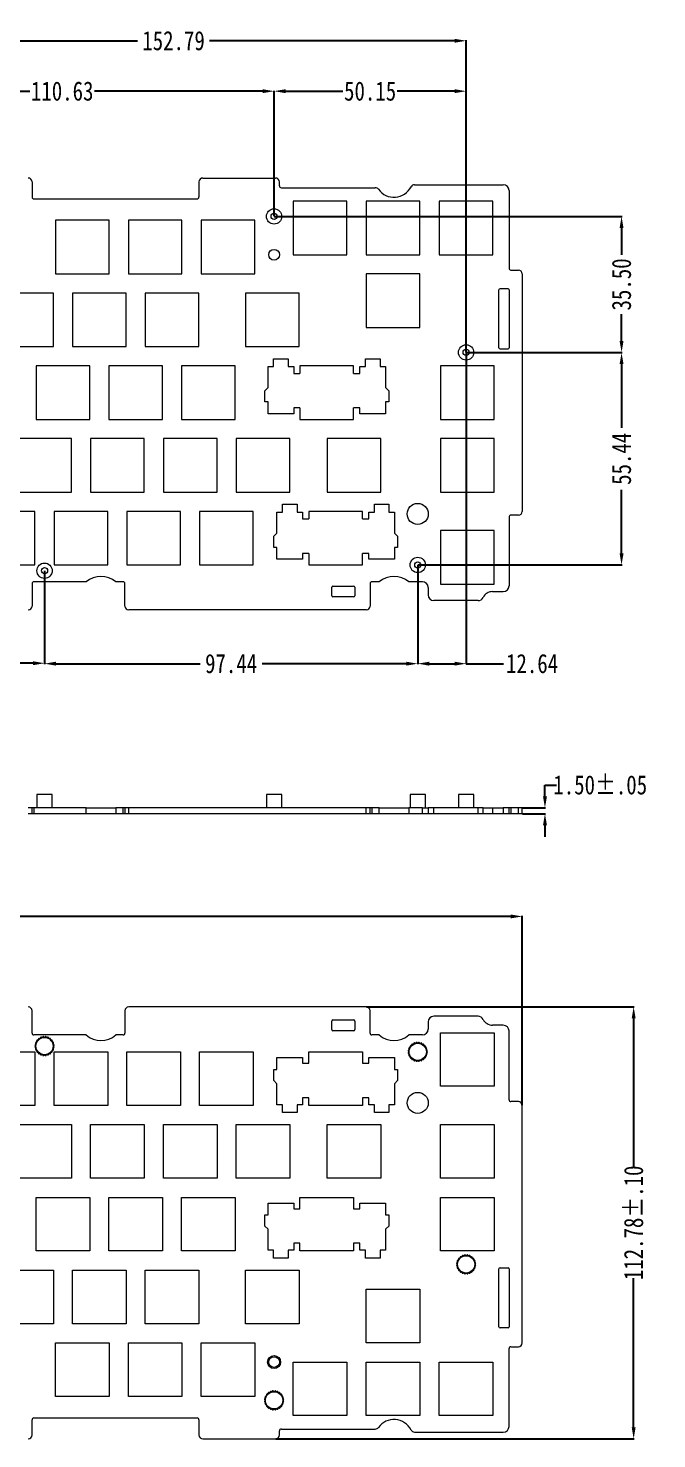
# Model space of a CAD drawing. Header units: inches. Extents: x -353 to 399, y 104 to 477.
# Drawn here: x -83.1 to 81, y 103.8 to 472.1 of the extents above; entities that cross this region are included whole.
import ezdxf

# ---------------------------------------------------------------- set-up
doc = ezdxf.new("R2010")
doc.units = ezdxf.units.IN
doc.header["$LTSCALE"] = 2.574606
doc.header["$MEASUREMENT"] = 0
doc.header["$PDMODE"] = 3
doc.header["$PDSIZE"] = 0.3125
doc.layers.get('0').update_dxf_attribs({"linetype": 'CONTINUOUS'})
doc.layers.get('Defpoints').update_dxf_attribs({"linetype": 'CONTINUOUS'})
doc.styles.get("Standard").update_dxf_attribs({"font": 'txt', "width": 0.8})
doc.dimstyles.new('副本 STANDARD', dxfattribs={"dimtxt": 5, "dimasz": 3, "dimexe": 0.125, "dimexo": 0.0625, "dimgap": 0.09, "dimtad": 0, "dimtoh": 1, "dimzin": 4, "dimdsep": 46, "dimtxsty": 'Standard', "dimblk": '_FILLED', "dimcen": 0.09, "dimazin": 1, "dimtp": 0.01, "dimtm": 0.01, "dimtfac": 1, "dimtofl": 0, "dimtmove": 0, "dimatfit": 3, "dimldrblk": '_FILLED', "dimfxl": 1, "dimtolj": 1, "dimtzin": 4, "dimarcsym": 0})

# ---------------------------------------------------------------- blocks, each defined once
blk = doc.blocks.new('_FILLED')
at = {"color": 0, "linetype": 'ByBlock'}
blk.add_solid([(0, 0), (-1, 0.17), (-1, -0.17)], dxfattribs=at)
blk = doc.blocks.new('*D15')
at = {"color": 0, "lineweight": -2, "transparency": 16777216}
for p, q in [((-274.07, 190.86), (-274.07, 240.28)), ((-271.07, 240.15), (-129.51, 240.15)), ((42.89, 240.15), (-98.66, 240.15)), ((45.89, 190.86), (45.89, 240.28))]:
    blk.add_line(p, q, dxfattribs=at)
at = {"layer": 'Defpoints', "color": 0, "transparency": 16777216}
for p in [(45.89, 240.15), (-274.07, 190.79), (45.89, 190.79)]:
    blk.add_point(p, dxfattribs=at)
at = {"color": 0, "lineweight": -2, "transparency": 16777216, "xscale": 3, "yscale": 3, "zscale": 3, "rotation": 180}
blk.add_blockref('_FILLED', (-274.07, 240.15), dxfattribs=at)
at = {"color": 0, "lineweight": -2, "transparency": 16777216, "xscale": 3, "yscale": 3, "zscale": 3}
blk.add_blockref('_FILLED', (45.89, 240.15), dxfattribs=at)
at = {"color": 0, "transparency": 16777216, "insert": (-114.09, 240.15), "char_height": 5, "attachment_point": 5}
blk.add_mtext('\\A1;319.96±.15', dxfattribs=at)
blk = doc.blocks.new('*D16')
at = {"color": 0, "lineweight": -2, "transparency": 16777216}
for p, q in [((5.23, 216.53), (75.12, 216.53)), ((74.99, 213.53), (74.99, 174.57)), ((74.99, 106.75), (74.99, 145.72)), ((-18.43, 103.75), (75.12, 103.75))]:
    blk.add_line(p, q, dxfattribs=at)
at = {"layer": 'Defpoints', "color": 0, "transparency": 16777216}
for p in [(5.16, 216.53), (-18.5, 103.75), (74.99, 103.75)]:
    blk.add_point(p, dxfattribs=at)
at = {"color": 0, "lineweight": -2, "transparency": 16777216, "xscale": 3, "yscale": 3, "zscale": 3}
for p, rotation in [((74.99, 216.53), 90), ((74.99, 103.75), 270)]:
    blk.add_blockref('_FILLED', p, dxfattribs=dict(at, rotation=rotation))
at = {"color": 0, "transparency": 16777216, "insert": (74.99, 160.14), "char_height": 5, "attachment_point": 5, "rotation": 90}
blk.add_mtext('\\A1;112.78±.10', dxfattribs=at)
blk = doc.blocks.new('*D18')
at = {"color": 0, "lineweight": -2, "transparency": 16777216}
for p, q in [((51.83, 271.47), (51.83, 274.47)), ((51.83, 274.47), (54.83, 274.47)), ((45.96, 268.47), (51.96, 268.47)), ((45.96, 266.97), (51.96, 266.97)), ((51.83, 263.97), (51.83, 260.97))]:
    blk.add_line(p, q, dxfattribs=at)
at = {"layer": 'Defpoints', "color": 0, "transparency": 16777216}
for p in [(45.89, 268.47), (45.89, 266.97), (51.83, 268.47)]:
    blk.add_point(p, dxfattribs=at)
at = {"color": 0, "lineweight": -2, "transparency": 16777216, "xscale": 3, "yscale": 3, "zscale": 3}
for p, rotation in [((51.83, 268.47), 270), ((51.83, 266.97), 90)]:
    blk.add_blockref('_FILLED', p, dxfattribs=dict(at, rotation=rotation))
at = {"color": 0, "transparency": 16777216, "insert": (66.26, 274.47), "char_height": 5, "attachment_point": 5}
blk.add_mtext('\\A1;1.50±.05', dxfattribs=at)
blk = doc.blocks.new('*D20')
at = {"color": 0, "lineweight": -2, "transparency": 16777216}
for p, q in [((-129.53, 425.09), (-129.53, 455.77)), ((-126.53, 455.64), (-82.63, 455.64)), ((-21.89, 455.64), (-65.79, 455.64)), ((-18.89, 422.99), (-18.89, 455.77))]:
    blk.add_line(p, q, dxfattribs=at)
at = {"layer": 'Defpoints', "color": 0, "transparency": 16777216}
for p in [(-18.89, 455.64), (-129.53, 425.03), (-18.89, 422.93)]:
    blk.add_point(p, dxfattribs=at)
at = {"color": 0, "lineweight": -2, "transparency": 16777216, "xscale": 3, "yscale": 3, "zscale": 3, "rotation": 180}
blk.add_blockref('_FILLED', (-129.53, 455.64), dxfattribs=at)
at = {"color": 0, "lineweight": -2, "transparency": 16777216, "xscale": 3, "yscale": 3, "zscale": 3}
blk.add_blockref('_FILLED', (-18.89, 455.64), dxfattribs=at)
at = {"color": 0, "transparency": 16777216, "insert": (-74.21, 455.64), "char_height": 5, "attachment_point": 5}
blk.add_mtext('\\A1;110.63', dxfattribs=at)
blk = doc.blocks.new('*D24')
at = {"color": 0, "lineweight": -2, "transparency": 16777216}
for p, q in [((-18.89, 422.99), (-18.89, 455.77)), ((-15.89, 455.64), (-0.91, 455.64)), ((28.25, 455.64), (13.27, 455.64)), ((31.25, 387.49), (31.25, 455.77))]:
    blk.add_line(p, q, dxfattribs=at)
at = {"layer": 'Defpoints', "color": 0, "transparency": 16777216}
for p in [(-18.89, 455.64), (-18.89, 422.93), (31.25, 387.43)]:
    blk.add_point(p, dxfattribs=at)
at = {"color": 0, "lineweight": -2, "transparency": 16777216, "xscale": 3, "yscale": 3, "zscale": 3, "rotation": 180}
blk.add_blockref('_FILLED', (-18.89, 455.64), dxfattribs=at)
at = {"color": 0, "lineweight": -2, "transparency": 16777216, "xscale": 3, "yscale": 3, "zscale": 3}
blk.add_blockref('_FILLED', (31.25, 455.64), dxfattribs=at)
at = {"color": 0, "transparency": 16777216, "insert": (6.18, 455.64), "char_height": 5, "attachment_point": 5}
blk.add_mtext('\\A1;50.15', dxfattribs=at)
blk = doc.blocks.new('*D25')
at = {"color": 0, "lineweight": -2, "transparency": 16777216}
for p, q in [((-192.83, 330.37), (-192.83, 306.15)), ((-78.83, 330.37), (-78.83, 306.15)), ((-189.83, 306.27), (-143.92, 306.27)), ((-81.83, 306.27), (-127.74, 306.27))]:
    blk.add_line(p, q, dxfattribs=at)
at = {"layer": 'Defpoints', "color": 0, "transparency": 16777216}
for p in [(-192.83, 330.43), (-78.83, 330.43), (-78.83, 306.27)]:
    blk.add_point(p, dxfattribs=at)
at = {"color": 0, "lineweight": -2, "transparency": 16777216, "xscale": 3, "yscale": 3, "zscale": 3, "rotation": 180}
blk.add_blockref('_FILLED', (-192.83, 306.27), dxfattribs=at)
at = {"color": 0, "lineweight": -2, "transparency": 16777216, "xscale": 3, "yscale": 3, "zscale": 3}
blk.add_blockref('_FILLED', (-78.83, 306.27), dxfattribs=at)
at = {"color": 0, "transparency": 16777216, "insert": (-135.83, 306.27), "char_height": 5, "attachment_point": 5}
blk.add_mtext('\\A1;114.00', dxfattribs=at)
blk = doc.blocks.new('*D26')
at = {"color": 0, "lineweight": -2, "transparency": 16777216}
for p, q in [((18.61, 331.87), (18.61, 306.02)), ((-78.83, 330.37), (-78.83, 306.02)), ((-75.83, 306.15), (-38.2, 306.15)), ((15.61, 306.15), (-22.02, 306.15))]:
    blk.add_line(p, q, dxfattribs=at)
at = {"layer": 'Defpoints', "color": 0, "transparency": 16777216}
for p in [(18.61, 331.93), (-78.83, 330.43), (18.61, 306.15)]:
    blk.add_point(p, dxfattribs=at)
at = {"color": 0, "lineweight": -2, "transparency": 16777216, "xscale": 3, "yscale": 3, "zscale": 3, "rotation": 180}
blk.add_blockref('_FILLED', (-78.83, 306.15), dxfattribs=at)
at = {"color": 0, "lineweight": -2, "transparency": 16777216, "xscale": 3, "yscale": 3, "zscale": 3}
blk.add_blockref('_FILLED', (18.61, 306.15), dxfattribs=at)
at = {"color": 0, "transparency": 16777216, "insert": (-30.11, 306.15), "char_height": 5, "attachment_point": 5}
blk.add_mtext('\\A1;97.44', dxfattribs=at)
blk = doc.blocks.new('*D27')
at = {"color": 0, "lineweight": -2, "transparency": 16777216}
for p, q in [((31.25, 387.37), (31.25, 306.02)), ((18.61, 331.87), (18.61, 306.02)), ((21.61, 306.15), (28.25, 306.15)), ((31.25, 306.15), (41.04, 306.15))]:
    blk.add_line(p, q, dxfattribs=at)
at = {"layer": 'Defpoints', "color": 0, "transparency": 16777216}
for p in [(31.25, 387.43), (18.61, 331.93), (18.61, 306.15)]:
    blk.add_point(p, dxfattribs=at)
at = {"color": 0, "lineweight": -2, "transparency": 16777216, "xscale": 3, "yscale": 3, "zscale": 3, "rotation": 180}
blk.add_blockref('_FILLED', (18.61, 306.15), dxfattribs=at)
at = {"color": 0, "lineweight": -2, "transparency": 16777216, "xscale": 3, "yscale": 3, "zscale": 3}
blk.add_blockref('_FILLED', (31.25, 306.15), dxfattribs=at)
at = {"color": 0, "transparency": 16777216, "insert": (48.47, 306.15), "char_height": 5, "attachment_point": 5}
blk.add_mtext('\\A1;12.64', dxfattribs=at)
blk = doc.blocks.new('*D31')
at = {"color": 0, "lineweight": -2, "transparency": 16777216}
for p, q in [((-121.53, 385.99), (-121.53, 468.93)), ((-118.53, 468.8), (-54.56, 468.8)), ((28.25, 468.8), (-35.72, 468.8)), ((31.25, 387.49), (31.25, 468.93))]:
    blk.add_line(p, q, dxfattribs=at)
at = {"layer": 'Defpoints', "color": 0, "transparency": 16777216}
for p in [(31.25, 468.8), (31.25, 387.43), (-121.53, 385.93)]:
    blk.add_point(p, dxfattribs=at)
at = {"color": 0, "lineweight": -2, "transparency": 16777216, "xscale": 3, "yscale": 3, "zscale": 3, "rotation": 180}
blk.add_blockref('_FILLED', (-121.53, 468.8), dxfattribs=at)
at = {"color": 0, "lineweight": -2, "transparency": 16777216, "xscale": 3, "yscale": 3, "zscale": 3}
blk.add_blockref('_FILLED', (31.25, 468.8), dxfattribs=at)
at = {"color": 0, "transparency": 16777216, "insert": (-45.14, 468.8), "char_height": 5, "attachment_point": 5}
blk.add_mtext('\\A1;152.79', dxfattribs=at)
blk = doc.blocks.new('*D32')
at = {"color": 0, "lineweight": -2, "transparency": 16777216}
for p, q in [((31.32, 387.37), (71.96, 387.37)), ((71.83, 384.37), (71.83, 367.74)), ((71.83, 334.93), (71.83, 351.56)), ((18.67, 331.93), (71.96, 331.93))]:
    blk.add_line(p, q, dxfattribs=at)
at = {"layer": 'Defpoints', "color": 0, "transparency": 16777216}
for p in [(31.25, 387.37), (71.83, 387.37), (18.61, 331.93)]:
    blk.add_point(p, dxfattribs=at)
at = {"color": 0, "lineweight": -2, "transparency": 16777216, "xscale": 3, "yscale": 3, "zscale": 3}
for p, rotation in [((71.83, 387.37), 90), ((71.83, 331.93), 270)]:
    blk.add_blockref('_FILLED', p, dxfattribs=dict(at, rotation=rotation))
at = {"color": 0, "transparency": 16777216, "insert": (71.83, 359.65), "char_height": 5, "attachment_point": 5, "rotation": 90}
blk.add_mtext('\\A1;55.44', dxfattribs=at)
blk = doc.blocks.new('*D33')
at = {"color": 0, "lineweight": -2, "transparency": 16777216}
for p, q in [((-18.83, 422.93), (71.96, 422.93)), ((71.83, 419.93), (71.83, 412.94)), ((71.83, 390.43), (71.83, 397.42)), ((31.32, 387.43), (71.96, 387.43))]:
    blk.add_line(p, q, dxfattribs=at)
at = {"layer": 'Defpoints', "color": 0, "transparency": 16777216}
for p in [(-18.89, 422.93), (71.83, 422.93), (31.25, 387.43)]:
    blk.add_point(p, dxfattribs=at)
at = {"color": 0, "lineweight": -2, "transparency": 16777216, "xscale": 3, "yscale": 3, "zscale": 3}
for p, rotation in [((71.83, 422.93), 90), ((71.83, 387.43), 270)]:
    blk.add_blockref('_FILLED', p, dxfattribs=dict(at, rotation=rotation))
at = {"color": 0, "transparency": 16777216, "insert": (71.83, 405.18), "char_height": 5, "attachment_point": 5, "rotation": 90}
blk.add_mtext('\\A1;35.50', dxfattribs=at)

msp = doc.modelspace()

# ---------------------------------------------------------------- linework, layer by layer
at = {"color": 7, "linetype": 'Continuous', "lineweight": 15}
for p, q in [((-82.087, 431.969), (-82.087, 428.029)), ((-38.497, 431.969), (-38.497, 428.029)), ((-37.497, 432.969), (-18.497, 432.969)), ((-17.497, 430.929), (-17.497, 431.969)), ((17.771, 431.229), (40.953, 431.229)), ((-81.587, 427.529), (-38.997, 427.529)), ((-16.997, 430.429), (7.54, 430.429)), ((42.453, 429.729), (42.453, 409.429)), ((-13.897, 426.929), (-13.897, 412.929)), ((0.103, 426.929), (-13.897, 426.929)), ((0.103, 412.929), (0.103, 426.929)), ((5.153, 426.929), (5.153, 412.929)), ((19.153, 426.929), (5.153, 426.929)), ((19.153, 412.929), (19.153, 426.929)), ((24.203, 426.929), (24.203, 412.929)), ((38.203, 426.929), (24.203, 426.929)), ((38.203, 412.929), (38.203, 426.929)), ((-61.992, 421.929), (-75.992, 421.929)), ((-75.992, 421.929), (-75.992, 407.929)), ((-61.992, 407.929), (-61.992, 421.929)), ((-56.942, 421.929), (-56.942, 407.929)), ((-42.942, 421.929), (-56.942, 421.929)), ((-42.942, 407.929), (-42.942, 421.929)), ((-37.892, 421.929), (-37.892, 407.929)), ((-23.892, 421.929), (-37.892, 421.929)), ((-23.892, 407.929), (-23.892, 421.929)), ((-13.897, 412.929), (0.103, 412.929)), ((5.153, 412.929), (19.153, 412.929)), ((24.203, 412.929), (38.203, 412.929)), ((42.953, 408.929), (44.893, 408.929)), ((-75.992, 407.929), (-61.992, 407.929)), ((-56.942, 407.929), (-42.942, 407.929)), ((-37.892, 407.929), (-23.892, 407.929)), ((5.153, 407.929), (5.153, 393.929)), ((19.153, 407.929), (5.153, 407.929)), ((19.153, 393.929), (19.153, 407.929)), ((45.893, 407.929), (45.893, 345.929)), ((-76.522, 402.929), (-90.522, 402.929)), ((-76.522, 388.929), (-76.522, 402.929)), ((-57.522, 402.929), (-71.522, 402.929)), ((-71.522, 402.929), (-71.522, 388.929)), ((-57.522, 388.929), (-57.522, 402.929)), ((-38.522, 402.929), (-52.522, 402.929)), ((-52.522, 402.929), (-52.522, 388.929)), ((-38.522, 388.929), (-38.522, 402.929)), ((-12.372, 402.929), (-26.372, 402.929)), ((-26.372, 402.929), (-26.372, 388.929)), ((-12.372, 388.929), (-12.372, 402.929)), ((39.792, 388.629), (39.792, 403.729)), ((42.192, 404.029), (40.092, 404.029)), ((42.492, 403.729), (42.492, 388.629)), ((5.153, 393.929), (19.153, 393.929)), ((-90.522, 388.929), (-76.522, 388.929)), ((-71.522, 388.929), (-57.522, 388.929)), ((-52.522, 388.929), (-38.522, 388.929)), ((-26.372, 388.929), (-12.372, 388.929)), ((40.092, 388.329), (42.192, 388.329)), ((-81.032, 383.929), (-81.032, 369.929)), ((-67.032, 383.929), (-81.032, 383.929)), ((-67.032, 369.929), (-67.032, 383.929)), ((-62.032, 383.929), (-62.032, 369.929)), ((-48.032, 383.929), (-62.032, 383.929)), ((-48.032, 369.929), (-48.032, 383.929)), ((-43.032, 383.929), (-43.032, 369.929)), ((-29.032, 383.929), (-43.032, 383.929)), ((-29.032, 369.929), (-29.032, 383.929)), ((-20.477, 383.729), (-19.027, 383.729)), ((-20.477, 378.254), (-20.477, 383.729)), ((-19.027, 385.779), (-15.227, 385.779)), ((-19.027, 383.729), (-19.027, 385.779)), ((-15.227, 385.779), (-15.227, 383.729)), ((-15.227, 383.729), (-13.777, 383.729)), ((-13.777, 383.729), (-13.777, 381.929)), ((1.873, 383.929), (-12.127, 383.929)), ((-12.127, 383.929), (-12.127, 381.929)), ((1.873, 381.929), (1.873, 383.929)), ((3.523, 383.729), (4.973, 383.729)), ((3.523, 381.929), (3.523, 383.729)), ((4.973, 385.779), (8.773, 385.779)), ((4.973, 383.729), (4.973, 385.779)), ((8.773, 385.779), (8.773, 383.729)), ((8.773, 383.729), (10.223, 383.729)), ((10.223, 383.729), (10.223, 378.254)), ((24.553, 383.929), (24.553, 369.929)), ((38.553, 383.929), (24.553, 383.929)), ((38.553, 369.929), (38.553, 383.929)), ((-13.777, 381.929), (-12.127, 381.929)), ((1.873, 381.929), (3.523, 381.929)), ((-21.302, 377.429), (-20.477, 378.254)), ((-21.302, 374.529), (-21.302, 377.429)), ((10.223, 378.254), (11.048, 377.429)), ((11.048, 377.429), (11.048, 374.529)), ((-20.477, 374.529), (-21.302, 374.529)), ((-20.477, 371.429), (-20.477, 374.529)), ((-13.777, 372.929), (-13.777, 371.429)), ((-12.127, 372.929), (-13.777, 372.929)), ((-12.127, 372.929), (-12.127, 369.929)), ((1.873, 369.929), (1.873, 372.929)), ((3.523, 372.929), (1.873, 372.929)), ((3.523, 371.429), (3.523, 372.929)), ((10.223, 374.529), (10.223, 371.429)), ((11.048, 374.529), (10.223, 374.529)), ((-81.032, 369.929), (-67.032, 369.929)), ((-62.032, 369.929), (-48.032, 369.929)), ((-43.032, 369.929), (-29.032, 369.929)), ((-13.777, 371.429), (-20.477, 371.429)), ((-12.127, 369.929), (1.873, 369.929)), ((10.223, 371.429), (3.523, 371.429)), ((24.553, 369.929), (38.553, 369.929)), ((-71.797, 364.929), (-85.797, 364.929)), ((-71.797, 350.929), (-71.797, 364.929)), ((-66.797, 364.929), (-66.797, 350.929)), ((-52.797, 364.929), (-66.797, 364.929)), ((-52.797, 350.929), (-52.797, 364.929)), ((-47.797, 364.929), (-47.797, 350.929)), ((-33.797, 364.929), (-47.797, 364.929)), ((-33.797, 350.929), (-33.797, 364.929)), ((-28.797, 364.929), (-28.797, 350.929)), ((-14.797, 364.929), (-28.797, 364.929)), ((-14.797, 350.929), (-14.797, 364.929)), ((-5.032, 364.929), (-5.032, 350.929)), ((8.968, 364.929), (-5.032, 364.929)), ((8.968, 350.929), (8.968, 364.929)), ((24.553, 364.929), (24.553, 350.929)), ((38.553, 364.929), (24.553, 364.929)), ((38.553, 350.929), (38.553, 364.929)), ((-85.797, 350.929), (-71.797, 350.929)), ((-66.797, 350.929), (-52.797, 350.929)), ((-47.797, 350.929), (-33.797, 350.929)), ((-28.797, 350.929), (-14.797, 350.929)), ((-5.032, 350.929), (8.968, 350.929)), ((24.553, 350.929), (38.553, 350.929)), ((-16.702, 347.779), (-12.902, 347.779)), ((-16.702, 345.729), (-16.702, 347.779)), ((-12.902, 347.779), (-12.902, 345.729)), ((7.298, 347.779), (11.098, 347.779)), ((7.298, 345.729), (7.298, 347.779)), ((11.098, 347.779), (11.098, 345.729)), ((-81.327, 345.929), (-95.327, 345.929)), ((-81.327, 331.929), (-81.327, 345.929)), ((-76.327, 345.929), (-76.327, 331.929)), ((-62.327, 345.929), (-76.327, 345.929)), ((-62.327, 331.929), (-62.327, 345.929)), ((-57.327, 345.929), (-57.327, 331.929)), ((-43.327, 345.929), (-57.327, 345.929)), ((-43.327, 331.929), (-43.327, 345.929)), ((-38.327, 345.929), (-38.327, 331.929)), ((-24.327, 345.929), (-38.327, 345.929)), ((-24.327, 331.929), (-24.327, 345.929)), ((-18.152, 345.729), (-16.702, 345.729)), ((-18.152, 340.254), (-18.152, 345.729)), ((-12.902, 345.729), (-11.452, 345.729)), ((-11.452, 345.729), (-11.452, 343.929)), ((-11.452, 343.929), (-9.802, 343.929)), ((4.198, 345.929), (-9.802, 345.929)), ((-9.802, 345.929), (-9.802, 343.929)), ((4.198, 343.929), (4.198, 345.929)), ((4.198, 343.929), (5.848, 343.929)), ((5.848, 345.729), (7.298, 345.729)), ((5.848, 343.929), (5.848, 345.729)), ((11.098, 345.729), (12.548, 345.729)), ((12.548, 345.729), (12.548, 340.254)), ((42.453, 344.429), (42.453, 326.479)), ((44.893, 344.929), (42.953, 344.929)), ((-18.977, 339.429), (-18.152, 340.254)), ((-18.977, 336.529), (-18.977, 339.429)), ((12.548, 340.254), (13.373, 339.429)), ((13.373, 339.429), (13.373, 336.529)), ((24.553, 340.929), (24.553, 326.929)), ((38.553, 340.929), (24.553, 340.929)), ((38.553, 326.929), (38.553, 340.929)), ((-18.152, 336.529), (-18.977, 336.529)), ((-18.152, 333.429), (-18.152, 336.529)), ((12.548, 336.529), (12.548, 333.429)), ((13.373, 336.529), (12.548, 336.529)), ((-95.327, 331.929), (-81.327, 331.929)), ((-76.327, 331.929), (-62.327, 331.929)), ((-57.327, 331.929), (-43.327, 331.929)), ((-38.327, 331.929), (-24.327, 331.929)), ((-11.452, 333.429), (-18.152, 333.429)), ((-11.452, 334.929), (-11.452, 333.429)), ((-9.802, 334.929), (-11.452, 334.929)), ((-9.802, 334.929), (-9.802, 331.929)), ((-9.802, 331.929), (4.198, 331.929)), ((4.198, 331.929), (4.198, 334.929)), ((5.848, 334.929), (4.198, 334.929)), ((5.848, 333.429), (5.848, 334.929)), ((12.548, 333.429), (5.848, 333.429)), ((-82.087, 327.029), (-82.087, 321.19)), ((-67.939, 327.529), (-81.587, 327.529)), ((-58.337, 327.529), (-60.235, 327.529)), ((-57.837, 321.19), (-57.837, 327.029)), ((-3.837, 323.89), (-3.837, 326.129)), ((-3.537, 326.429), (1.863, 326.429)), ((2.163, 326.129), (2.163, 323.89)), ((6.163, 327.029), (6.163, 321.19)), ((8.561, 327.529), (6.663, 327.529)), ((19.832, 327.529), (16.265, 327.529)), ((21.332, 326.029), (21.332, 324.129)), ((24.553, 326.929), (38.553, 326.929)), ((38.152, 324.979), (40.953, 324.979)), ((1.863, 323.59), (-3.537, 323.59)), ((34.35, 322.629), (22.832, 322.629)), ((5.163, 320.19), (-56.837, 320.19)), ((-80.827, 271.972), (-80.827, 268.472)), ((-76.827, 271.972), (-80.827, 271.972)), ((-76.827, 268.472), (-76.827, 271.972)), ((-20.894, 271.972), (-20.894, 268.472)), ((-16.894, 271.972), (-20.894, 271.972)), ((-16.894, 268.472), (-16.894, 271.972)), ((16.612, 271.972), (16.612, 268.472)), ((20.612, 271.972), (16.612, 271.972)), ((20.612, 268.472), (20.612, 271.972)), ((29.253, 271.972), (29.253, 268.472)), ((33.253, 271.972), (29.253, 271.972)), ((33.253, 268.472), (33.253, 271.972)), ((-82.087, 268.472), (-83.087, 268.472)), ((-82.087, 266.972), (-83.087, 266.972)), ((-82.087, 266.972), (-82.087, 268.472)), ((-81.587, 268.472), (-82.087, 268.472)), ((-81.587, 266.972), (-82.087, 266.972)), ((-81.587, 268.472), (-81.587, 266.972)), ((-67.939, 268.472), (-81.587, 268.472)), ((-67.939, 266.972), (-81.587, 266.972)), ((-67.939, 266.972), (-67.939, 268.472)), ((-67.939, 268.472), (-60.235, 268.472)), ((-60.235, 266.972), (-67.939, 266.972)), ((-60.235, 268.472), (-60.235, 266.972)), ((-58.337, 268.472), (-60.235, 268.472)), ((-58.337, 266.972), (-60.235, 266.972)), ((-58.337, 266.972), (-58.337, 268.472)), ((-57.837, 268.472), (-58.337, 268.472)), ((-57.837, 266.972), (-58.337, 266.972)), ((-57.837, 268.472), (-57.837, 266.972)), ((-56.837, 268.472), (-57.837, 268.472)), ((-56.837, 266.972), (-57.837, 266.972)), ((-56.837, 266.972), (-56.837, 268.472)), ((5.163, 268.472), (-56.837, 268.472)), ((5.163, 266.972), (-56.837, 266.972)), ((5.163, 266.972), (5.163, 268.472)), ((6.163, 268.472), (5.163, 268.472)), ((6.163, 266.972), (5.163, 266.972)), ((6.163, 266.972), (6.163, 268.472)), ((6.663, 268.472), (6.163, 268.472)), ((6.663, 266.972), (6.163, 266.972)), ((6.663, 268.472), (6.663, 266.972)), ((8.561, 268.472), (6.663, 268.472)), ((8.561, 266.972), (6.663, 266.972)), ((8.561, 266.972), (8.561, 268.472)), ((8.561, 268.472), (16.265, 268.472)), ((16.265, 266.972), (8.561, 266.972)), ((16.265, 268.472), (16.265, 266.972)), ((19.832, 268.472), (16.265, 268.472)), ((19.832, 266.972), (16.265, 266.972)), ((19.832, 266.972), (19.832, 268.472)), ((19.832, 268.472), (21.332, 268.472)), ((21.332, 266.972), (19.832, 266.972)), ((21.332, 268.472), (21.332, 266.972)), ((22.832, 268.472), (21.332, 268.472)), ((22.832, 266.972), (21.332, 266.972)), ((22.832, 266.972), (22.832, 268.472)), ((34.35, 268.472), (22.832, 268.472)), ((34.35, 266.972), (22.832, 266.972)), ((34.35, 266.972), (34.35, 268.472)), ((35.692, 268.472), (34.35, 268.472)), ((35.692, 266.972), (34.35, 266.972)), ((35.692, 266.972), (35.692, 268.472)), ((35.692, 268.472), (38.152, 268.472)), ((38.152, 266.972), (35.692, 266.972)), ((38.152, 268.472), (38.152, 266.972)), ((38.152, 268.472), (40.953, 268.472)), ((40.953, 266.972), (38.152, 266.972)), ((40.953, 268.472), (40.953, 266.972)), ((42.453, 268.472), (40.953, 268.472)), ((42.453, 266.972), (40.953, 266.972)), ((42.453, 266.972), (42.453, 268.472)), ((42.953, 268.472), (42.453, 268.472)), ((42.953, 266.972), (42.453, 266.972)), ((42.953, 268.472), (42.953, 266.972)), ((44.893, 268.472), (42.953, 268.472)), ((44.893, 266.972), (42.953, 266.972)), ((44.893, 266.972), (44.893, 268.472)), ((45.893, 268.472), (44.893, 268.472)), ((45.893, 266.972), (44.893, 266.972)), ((45.893, 266.972), (45.893, 268.472)), ((-82.087, 209.693), (-82.087, 215.532)), ((-57.837, 215.532), (-57.837, 209.693)), ((5.163, 216.532), (-56.837, 216.532)), ((6.163, 209.693), (6.163, 215.532)), ((34.35, 214.093), (22.832, 214.093)), ((-3.837, 210.593), (-3.837, 212.832)), ((-3.537, 213.132), (1.863, 213.132)), ((1.863, 210.293), (-3.537, 210.293)), ((2.163, 212.832), (2.163, 210.593)), ((21.332, 212.593), (21.332, 210.693)), ((40.953, 211.743), (38.152, 211.743)), ((42.453, 192.293), (42.453, 210.243)), ((-67.939, 209.193), (-81.587, 209.193)), ((-58.337, 209.193), (-60.235, 209.193)), ((8.561, 209.193), (6.663, 209.193)), ((19.832, 209.193), (16.265, 209.193)), ((24.553, 209.793), (38.553, 209.793)), ((24.553, 195.793), (24.553, 209.793)), ((38.553, 209.793), (38.553, 195.793)), ((-95.327, 204.793), (-81.327, 204.793)), ((-81.327, 204.793), (-81.327, 190.793)), ((-76.327, 204.793), (-62.327, 204.793)), ((-76.327, 190.793), (-76.327, 204.793)), ((-62.327, 204.793), (-62.327, 190.793)), ((-57.327, 204.793), (-43.327, 204.793)), ((-57.327, 190.793), (-57.327, 204.793)), ((-43.327, 204.793), (-43.327, 190.793)), ((-38.327, 204.793), (-24.327, 204.793)), ((-38.327, 190.793), (-38.327, 204.793)), ((-24.327, 204.793), (-24.327, 190.793)), ((-18.152, 203.293), (-11.452, 203.293)), ((-18.152, 200.193), (-18.152, 203.293)), ((-11.452, 203.293), (-11.452, 201.793)), ((-9.802, 204.793), (4.198, 204.793)), ((-9.802, 201.793), (-9.802, 204.793)), ((4.198, 204.793), (4.198, 201.793)), ((5.848, 203.293), (12.548, 203.293)), ((5.848, 201.793), (5.848, 203.293)), ((12.548, 203.293), (12.548, 200.193)), ((-18.977, 200.193), (-18.152, 200.193)), ((-18.977, 197.293), (-18.977, 200.193)), ((-11.452, 201.793), (-9.802, 201.793)), ((4.198, 201.793), (5.848, 201.793)), ((12.548, 200.193), (13.373, 200.193)), ((13.373, 200.193), (13.373, 197.293)), ((-18.152, 196.468), (-18.977, 197.293)), ((-18.152, 190.993), (-18.152, 196.468)), ((13.373, 197.293), (12.548, 196.468)), ((12.548, 196.468), (12.548, 190.993)), ((38.553, 195.793), (24.553, 195.793)), ((-11.452, 192.793), (-11.452, 190.993)), ((-9.802, 192.793), (-11.452, 192.793)), ((-9.802, 190.793), (-9.802, 192.793)), ((4.198, 192.793), (4.198, 190.793)), ((5.848, 192.793), (4.198, 192.793)), ((5.848, 190.993), (5.848, 192.793)), ((44.893, 191.793), (42.953, 191.793)), ((-81.327, 190.793), (-95.327, 190.793)), ((-62.327, 190.793), (-76.327, 190.793)), ((-43.327, 190.793), (-57.327, 190.793)), ((-24.327, 190.793), (-38.327, 190.793)), ((-16.702, 190.993), (-18.152, 190.993)), ((-16.702, 188.943), (-16.702, 190.993)), ((-12.902, 188.943), (-16.702, 188.943)), ((-12.902, 190.993), (-12.902, 188.943)), ((-11.452, 190.993), (-12.902, 190.993)), ((4.198, 190.793), (-9.802, 190.793)), ((7.298, 190.993), (5.848, 190.993)), ((7.298, 188.943), (7.298, 190.993)), ((11.098, 188.943), (7.298, 188.943)), ((11.098, 190.993), (11.098, 188.943)), ((12.548, 190.993), (11.098, 190.993)), ((45.893, 128.793), (45.893, 190.793)), ((-85.797, 185.793), (-71.797, 185.793)), ((-71.797, 185.793), (-71.797, 171.793)), ((-66.797, 185.793), (-52.797, 185.793)), ((-66.797, 171.793), (-66.797, 185.793)), ((-52.797, 185.793), (-52.797, 171.793)), ((-47.797, 185.793), (-33.797, 185.793)), ((-47.797, 171.793), (-47.797, 185.793)), ((-33.797, 185.793), (-33.797, 171.793)), ((-28.797, 185.793), (-14.797, 185.793)), ((-28.797, 171.793), (-28.797, 185.793)), ((-14.797, 185.793), (-14.797, 171.793)), ((-5.032, 185.793), (8.968, 185.793)), ((-5.032, 171.793), (-5.032, 185.793)), ((8.968, 185.793), (8.968, 171.793)), ((24.553, 185.793), (38.553, 185.793)), ((24.553, 171.793), (24.553, 185.793)), ((38.553, 185.793), (38.553, 171.793)), ((-71.797, 171.793), (-85.797, 171.793)), ((-52.797, 171.793), (-66.797, 171.793)), ((-33.797, 171.793), (-47.797, 171.793)), ((-14.797, 171.793), (-28.797, 171.793)), ((8.968, 171.793), (-5.032, 171.793)), ((38.553, 171.793), (24.553, 171.793)), ((-81.032, 166.793), (-67.032, 166.793)), ((-81.032, 152.793), (-81.032, 166.793)), ((-67.032, 166.793), (-67.032, 152.793)), ((-62.032, 166.793), (-48.032, 166.793)), ((-62.032, 152.793), (-62.032, 166.793)), ((-48.032, 166.793), (-48.032, 152.793)), ((-43.032, 166.793), (-29.032, 166.793)), ((-43.032, 152.793), (-43.032, 166.793)), ((-29.032, 166.793), (-29.032, 152.793)), ((-12.127, 166.793), (1.873, 166.793)), ((-12.127, 163.793), (-12.127, 166.793)), ((1.873, 166.793), (1.873, 163.793)), ((24.553, 166.793), (38.553, 166.793)), ((24.553, 152.793), (24.553, 166.793)), ((38.553, 166.793), (38.553, 152.793)), ((-21.302, 162.193), (-20.477, 162.193)), ((-21.302, 159.293), (-21.302, 162.193)), ((-20.477, 165.293), (-13.777, 165.293)), ((-20.477, 162.193), (-20.477, 165.293)), ((-13.777, 165.293), (-13.777, 163.793)), ((-13.777, 163.793), (-12.127, 163.793)), ((1.873, 163.793), (3.523, 163.793)), ((3.523, 165.293), (10.223, 165.293)), ((3.523, 163.793), (3.523, 165.293)), ((10.223, 165.293), (10.223, 162.193)), ((10.223, 162.193), (11.048, 162.193)), ((11.048, 162.193), (11.048, 159.293)), ((-20.477, 158.468), (-21.302, 159.293)), ((-20.477, 152.993), (-20.477, 158.468)), ((11.048, 159.293), (10.223, 158.468)), ((10.223, 158.468), (10.223, 152.993)), ((-13.777, 154.793), (-13.777, 152.993)), ((-12.127, 154.793), (-13.777, 154.793)), ((-12.127, 152.793), (-12.127, 154.793)), ((1.873, 154.793), (1.873, 152.793)), ((3.523, 154.793), (1.873, 154.793)), ((3.523, 152.993), (3.523, 154.793)), ((-67.032, 152.793), (-81.032, 152.793)), ((-48.032, 152.793), (-62.032, 152.793)), ((-29.032, 152.793), (-43.032, 152.793)), ((-19.027, 152.993), (-20.477, 152.993)), ((-19.027, 150.943), (-19.027, 152.993)), ((-15.227, 152.993), (-15.227, 150.943)), ((-13.777, 152.993), (-15.227, 152.993)), ((1.873, 152.793), (-12.127, 152.793)), ((4.973, 152.993), (3.523, 152.993)), ((4.973, 150.943), (4.973, 152.993)), ((8.773, 152.993), (8.773, 150.943)), ((10.223, 152.993), (8.773, 152.993)), ((38.553, 152.793), (24.553, 152.793)), ((-90.522, 147.793), (-76.522, 147.793)), ((-76.522, 147.793), (-76.522, 133.793)), ((-71.522, 147.793), (-57.522, 147.793)), ((-71.522, 133.793), (-71.522, 147.793)), ((-57.522, 147.793), (-57.522, 133.793)), ((-52.522, 147.793), (-38.522, 147.793)), ((-52.522, 133.793), (-52.522, 147.793)), ((-38.522, 147.793), (-38.522, 133.793)), ((-26.372, 147.793), (-12.372, 147.793)), ((-26.372, 133.793), (-26.372, 147.793)), ((-15.227, 150.943), (-19.027, 150.943)), ((-12.372, 147.793), (-12.372, 133.793)), ((8.773, 150.943), (4.973, 150.943)), ((39.792, 132.993), (39.792, 148.093)), ((40.092, 148.393), (42.192, 148.393)), ((42.492, 148.093), (42.492, 132.993)), ((5.153, 142.793), (19.153, 142.793)), ((5.153, 128.793), (5.153, 142.793)), ((19.153, 142.793), (19.153, 128.793)), ((-76.522, 133.793), (-90.522, 133.793)), ((-57.522, 133.793), (-71.522, 133.793)), ((-38.522, 133.793), (-52.522, 133.793)), ((-12.372, 133.793), (-26.372, 133.793)), ((42.192, 132.693), (40.092, 132.693)), ((-75.992, 128.793), (-61.992, 128.793)), ((-75.992, 114.793), (-75.992, 128.793)), ((-61.992, 128.793), (-61.992, 114.793)), ((-56.942, 128.793), (-42.942, 128.793)), ((-56.942, 114.793), (-56.942, 128.793)), ((-42.942, 128.793), (-42.942, 114.793)), ((-37.892, 128.793), (-23.892, 128.793)), ((-37.892, 114.793), (-37.892, 128.793)), ((-23.892, 128.793), (-23.892, 114.793)), ((19.153, 128.793), (5.153, 128.793)), ((42.453, 106.993), (42.453, 127.293)), ((42.953, 127.793), (44.893, 127.793)), ((-13.897, 123.793), (0.103, 123.793)), ((-13.897, 109.793), (-13.897, 123.793)), ((0.103, 123.793), (0.103, 109.793)), ((5.153, 123.793), (19.153, 123.793)), ((5.153, 109.793), (5.153, 123.793)), ((19.153, 123.793), (19.153, 109.793)), ((24.203, 123.793), (38.203, 123.793)), ((24.203, 109.793), (24.203, 123.793)), ((38.203, 123.793), (38.203, 109.793)), ((-61.992, 114.793), (-75.992, 114.793)), ((-42.942, 114.793), (-56.942, 114.793)), ((-23.892, 114.793), (-37.892, 114.793)), ((-82.087, 104.753), (-82.087, 108.693)), ((-81.587, 109.193), (-38.997, 109.193)), ((-38.497, 108.693), (-38.497, 104.753)), ((0.103, 109.793), (-13.897, 109.793)), ((19.153, 109.793), (5.153, 109.793)), ((38.203, 109.793), (24.203, 109.793)), ((-37.497, 103.753), (-18.497, 103.753)), ((-17.497, 104.753), (-17.497, 105.793)), ((-16.997, 106.293), (7.54, 106.293)), ((17.771, 105.493), (40.953, 105.493))]:
    msp.add_line(p, q, dxfattribs=at)
for centre, radius in [((-18.894, 422.929), 2), ((-18.894, 422.929), 0.8), ((-18.894, 412.929), 1.4), ((31.253, 387.429), 2), ((31.253, 387.429), 0.8), ((18.612, 345.258), 2.75), ((-78.827, 330.429), 2), ((18.612, 331.929), 2), ((18.612, 331.929), 0.8), ((-78.827, 330.429), 0.8), ((-78.827, 206.293), 2.25), ((18.612, 204.793), 2.25), ((18.612, 191.464), 2.75), ((31.253, 149.293), 2.25), ((-18.894, 123.793), 1.7), ((-18.894, 123.793), 1.4), ((-18.894, 113.793), 2.25)]:
    msp.add_circle(centre, radius, dxfattribs=at)
for centre, radius, start, end in [((-83.087, 431.969), 1, 0, 90), ((-37.497, 431.969), 1, 90, 180), ((-18.497, 431.969), 1, 0, 90), ((17.771, 430.229), 1, 90, 153.25632), ((40.953, 429.729), 1.5, 0, 90), ((-81.587, 428.029), 0.5, 180, 270), ((-38.997, 428.029), 0.5, 270, 0), ((-16.997, 430.929), 0.5, 180, 270), ((7.54, 429.429), 1, 35.68533, 90), ((12.413, 432.929), 5, 215.68533, 333.25632), ((42.953, 409.429), 0.5, 180, 270), ((44.893, 407.929), 1, 0, 90), ((40.092, 403.729), 0.3, 90, 180), ((42.192, 403.729), 0.3, 0, 90), ((40.092, 388.629), 0.3, 180, 270), ((42.192, 388.629), 0.3, 270, 0), ((42.953, 344.429), 0.5, 90, 180), ((44.893, 345.929), 1, 270, 0), ((-64.087, 322.929), 6, 50.05549, 129.94451), ((12.413, 322.929), 6, 50.05549, 129.94451), ((-81.587, 327.029), 0.5, 90, 180), ((-58.337, 327.029), 0.5, 0, 90), ((-3.537, 326.129), 0.3, 90, 180), ((1.863, 326.129), 0.3, 0, 90), ((6.663, 327.029), 0.5, 90, 180), ((19.832, 326.029), 1.5, 0, 90), ((38.152, 322.229), 2.75, 90, 153.44486), ((40.953, 326.479), 1.5, 270, 0), ((-83.087, 321.19), 1, 270, 0), ((-56.837, 321.19), 1, 180, 270), ((-3.537, 323.89), 0.3, 180, 270), ((1.863, 323.89), 0.3, 270, 0), ((5.163, 321.19), 1, 270, 0), ((22.832, 324.129), 1.5, 180, 270), ((34.35, 324.129), 1.5, 270, 333.44486), ((-83.087, 215.532), 1, 0, 90), ((-56.837, 215.532), 1, 90, 180), ((5.163, 215.532), 1, 0, 90), ((22.832, 212.593), 1.5, 90, 180), ((34.35, 212.593), 1.5, 26.55514, 90), ((-3.537, 212.832), 0.3, 90, 180), ((-3.537, 210.593), 0.3, 180, 270), ((1.863, 212.832), 0.3, 0, 90), ((1.863, 210.593), 0.3, 270, 0), ((19.832, 210.693), 1.5, 270, 0), ((38.152, 214.493), 2.75, 206.55514, 270), ((40.953, 210.243), 1.5, 0, 90), ((-81.587, 209.693), 0.5, 180, 270), ((-81.109, 206.578), 0.2, 120.62219, 168.30073), ((-81.105, 206.607), 0.2, 176.69927, 224.37781), ((-81.427, 206.293), 0.25, 315.62219, 44.37781), ((-81.338, 206.966), 0.25, 300.62219, 29.37781), ((-80.946, 207.186), 0.2, 161.69927, 209.37781), ((-80.957, 207.159), 0.2, 105.62219, 153.30073), ((-81.079, 207.593), 0.25, 285.62219, 14.37781), ((-80.643, 207.704), 0.2, 146.69927, 194.37781), ((-80.661, 207.681), 0.2, 90.62219, 138.30073), ((-80.665, 208.131), 0.25, 270.62219, 359.37781), ((-80.216, 208.126), 0.2, 131.69927, 179.37781), ((-80.239, 208.109), 0.2, 75.62219, 123.30073), ((-80.127, 208.544), 0.25, 255.62219, 344.37781), ((-79.694, 208.423), 0.2, 116.69927, 164.37781), ((-79.721, 208.412), 0.2, 60.62219, 108.30073), ((-79.5, 208.804), 0.25, 240.62219, 329.37781), ((-79.113, 208.575), 0.2, 101.69927, 149.37781), ((-79.142, 208.571), 0.2, 45.62219, 93.30073), ((-78.827, 208.893), 0.25, 225.62219, 314.37781), ((-78.512, 208.571), 0.2, 86.69927, 134.37781), ((-78.541, 208.575), 0.2, 30.62219, 78.30073), ((-78.154, 208.804), 0.25, 210.62219, 299.37781), ((-77.933, 208.412), 0.2, 71.69927, 119.37781), ((-77.96, 208.423), 0.2, 15.62219, 63.30073), ((-77.527, 208.544), 0.25, 195.62219, 284.37781), ((-77.415, 208.109), 0.2, 56.69927, 104.37781), ((-77.438, 208.126), 0.2, 0.62219, 48.30073), ((-76.989, 208.131), 0.25, 180.62219, 269.37781), ((-76.993, 207.681), 0.2, 41.69927, 89.37781), ((-77.011, 207.704), 0.2, 345.62219, 33.30073), ((-76.575, 207.593), 0.25, 165.62219, 254.37781), ((-76.697, 207.159), 0.2, 26.69927, 74.37781), ((-76.316, 206.966), 0.25, 150.62219, 239.37781), ((-76.708, 207.186), 0.2, 330.62219, 18.30073), ((-76.227, 206.293), 0.25, 135.62219, 224.37781), ((-76.545, 206.578), 0.2, 11.69927, 59.37781), ((-76.549, 206.607), 0.2, 315.62219, 3.30073), ((-64.087, 213.793), 6, 230.05549, 309.94451), ((-58.337, 209.693), 0.5, 270, 0), ((6.663, 209.693), 0.5, 180, 270), ((12.413, 213.793), 6, 230.05549, 309.94451), ((16.796, 206.204), 0.2, 146.69927, 194.37781), ((16.778, 206.181), 0.2, 90.62219, 138.30073), ((16.773, 206.631), 0.25, 270.62219, 359.37781), ((17.223, 206.626), 0.2, 131.69927, 179.37781), ((17.2, 206.609), 0.2, 75.62219, 123.30073), ((17.312, 207.044), 0.25, 255.62219, 344.37781), ((17.745, 206.923), 0.2, 116.69927, 164.37781), ((17.718, 206.912), 0.2, 60.62219, 108.30073), ((17.939, 207.304), 0.25, 240.62219, 329.37781), ((18.326, 207.075), 0.2, 101.69927, 149.37781), ((18.297, 207.071), 0.2, 45.62219, 93.30073), ((18.612, 207.393), 0.25, 225.62219, 314.37781), ((18.926, 207.071), 0.2, 86.69927, 134.37781), ((18.897, 207.075), 0.2, 30.62219, 78.30073), ((19.285, 207.304), 0.25, 210.62219, 299.37781), ((19.505, 206.912), 0.2, 71.69927, 119.37781), ((19.478, 206.923), 0.2, 15.62219, 63.30073), ((19.912, 207.044), 0.25, 195.62219, 284.37781), ((20.023, 206.609), 0.2, 56.69927, 104.37781), ((20, 206.626), 0.2, 0.62219, 48.30073), ((20.45, 206.631), 0.25, 180.62219, 269.37781), ((20.445, 206.181), 0.2, 41.69927, 89.37781), ((20.427, 206.204), 0.2, 345.62219, 33.30073), ((-81.105, 205.978), 0.2, 135.62219, 183.30073), ((-81.109, 206.007), 0.2, 191.69927, 239.37781), ((-81.338, 205.62), 0.25, 330.62219, 59.37781), ((-80.946, 205.399), 0.2, 150.62219, 198.30073), ((-80.957, 205.426), 0.2, 206.69927, 254.37781), ((-81.079, 204.993), 0.25, 345.62219, 74.37781), ((-80.643, 204.881), 0.2, 165.62219, 213.30073), ((-80.661, 204.904), 0.2, 221.69927, 269.37781), ((-80.665, 204.454), 0.25, 0.62219, 89.37781), ((-80.216, 204.459), 0.2, 180.62219, 228.30073), ((-80.239, 204.477), 0.2, 236.69927, 284.37781), ((-80.127, 204.041), 0.25, 15.62219, 104.37781), ((-79.694, 204.162), 0.2, 195.62219, 243.30073), ((-79.721, 204.173), 0.2, 251.69927, 299.37781), ((-79.5, 203.781), 0.25, 30.62219, 119.37781), ((-79.113, 204.011), 0.2, 210.62219, 258.30073), ((-79.142, 204.014), 0.2, 266.69927, 314.37781), ((-78.827, 203.693), 0.25, 45.62219, 134.37781), ((-78.512, 204.014), 0.2, 225.62219, 273.30073), ((-78.541, 204.011), 0.2, 281.69927, 329.37781), ((-78.154, 203.781), 0.25, 60.62219, 149.37781), ((-77.933, 204.173), 0.2, 240.62219, 288.30073), ((-77.96, 204.162), 0.2, 296.69927, 344.37781), ((-77.527, 204.041), 0.25, 75.62219, 164.37781), ((-77.415, 204.477), 0.2, 255.62219, 303.30073), ((-77.438, 204.459), 0.2, 311.69927, 359.37781), ((-76.989, 204.454), 0.25, 90.62219, 179.37781), ((-76.993, 204.904), 0.2, 270.62219, 318.30073), ((-77.011, 204.881), 0.2, 326.69927, 14.37781), ((-76.575, 204.993), 0.25, 105.62219, 194.37781), ((-76.697, 205.426), 0.2, 285.62219, 333.30073), ((-76.316, 205.62), 0.25, 120.62219, 209.37781), ((-76.708, 205.399), 0.2, 341.69927, 29.37781), ((-76.545, 206.007), 0.2, 300.62219, 348.30073), ((-76.549, 205.978), 0.2, 356.69927, 44.37781), ((16.333, 205.107), 0.2, 176.69927, 224.37781), ((16.333, 204.478), 0.2, 135.62219, 183.30073), ((16.33, 205.078), 0.2, 120.62219, 168.30073), ((16.33, 204.507), 0.2, 191.69927, 239.37781), ((16.012, 204.793), 0.25, 315.62219, 44.37781), ((16.1, 205.466), 0.25, 300.62219, 29.37781), ((16.1, 204.12), 0.25, 330.62219, 59.37781), ((16.492, 205.686), 0.2, 161.69927, 209.37781), ((16.492, 203.899), 0.2, 150.62219, 198.30073), ((16.481, 205.659), 0.2, 105.62219, 153.30073), ((16.481, 203.926), 0.2, 206.69927, 254.37781), ((16.36, 206.093), 0.25, 285.62219, 14.37781), ((16.36, 203.493), 0.25, 345.62219, 74.37781), ((16.796, 203.381), 0.2, 165.62219, 213.30073), ((16.778, 203.404), 0.2, 221.69927, 269.37781), ((16.773, 202.954), 0.25, 0.62219, 89.37781), ((17.223, 202.959), 0.2, 180.62219, 228.30073), ((17.2, 202.977), 0.2, 236.69927, 284.37781), ((17.312, 202.541), 0.25, 15.62219, 104.37781), ((17.745, 202.662), 0.2, 195.62219, 243.30073), ((19.478, 202.662), 0.2, 296.69927, 344.37781), ((19.912, 202.541), 0.25, 75.62219, 164.37781), ((20.023, 202.977), 0.2, 255.62219, 303.30073), ((20, 202.959), 0.2, 311.69927, 359.37781), ((20.45, 202.954), 0.25, 90.62219, 179.37781), ((20.445, 203.404), 0.2, 270.62219, 318.30073), ((20.427, 203.381), 0.2, 326.69927, 14.37781), ((20.863, 206.093), 0.25, 165.62219, 254.37781), ((20.863, 203.493), 0.25, 105.62219, 194.37781), ((20.742, 205.659), 0.2, 26.69927, 74.37781), ((20.742, 203.926), 0.2, 285.62219, 333.30073), ((21.123, 205.466), 0.25, 150.62219, 239.37781), ((21.123, 204.12), 0.25, 120.62219, 209.37781), ((20.731, 205.686), 0.2, 330.62219, 18.30073), ((20.731, 203.899), 0.2, 341.69927, 29.37781), ((21.212, 204.793), 0.25, 135.62219, 224.37781), ((20.894, 205.078), 0.2, 11.69927, 59.37781), ((20.894, 204.507), 0.2, 300.62219, 348.30073), ((20.89, 205.107), 0.2, 315.62219, 3.30073), ((20.89, 204.478), 0.2, 356.69927, 44.37781), ((17.718, 202.673), 0.2, 251.69927, 299.37781), ((17.939, 202.281), 0.25, 30.62219, 119.37781), ((18.326, 202.511), 0.2, 210.62219, 258.30073), ((18.297, 202.514), 0.2, 266.69927, 314.37781), ((18.612, 202.193), 0.25, 45.62219, 134.37781), ((18.926, 202.514), 0.2, 225.62219, 273.30073), ((18.897, 202.511), 0.2, 281.69927, 329.37781), ((19.285, 202.281), 0.25, 60.62219, 149.37781), ((19.505, 202.673), 0.2, 240.62219, 288.30073), ((42.953, 192.293), 0.5, 180, 270), ((44.893, 190.793), 1, 0, 90), ((29.415, 151.131), 0.25, 270.62219, 359.37781), ((29.864, 151.126), 0.2, 131.69927, 179.37781), ((29.841, 151.109), 0.2, 75.62219, 123.30073), ((29.953, 151.544), 0.25, 255.62219, 344.37781), ((30.386, 151.423), 0.2, 116.69927, 164.37781), ((30.359, 151.412), 0.2, 60.62219, 108.30073), ((30.58, 151.804), 0.25, 240.62219, 329.37781), ((30.967, 151.575), 0.2, 101.69927, 149.37781), ((30.938, 151.571), 0.2, 45.62219, 93.30073), ((31.253, 151.893), 0.25, 225.62219, 314.37781), ((31.568, 151.571), 0.2, 86.69927, 134.37781), ((31.539, 151.575), 0.2, 30.62219, 78.30073), ((31.926, 151.804), 0.25, 210.62219, 299.37781), ((32.147, 151.412), 0.2, 71.69927, 119.37781), ((32.12, 151.423), 0.2, 15.62219, 63.30073), ((32.553, 151.544), 0.25, 195.62219, 284.37781), ((32.665, 151.109), 0.2, 56.69927, 104.37781), ((32.642, 151.126), 0.2, 0.62219, 48.30073), ((33.091, 151.131), 0.25, 180.62219, 269.37781), ((28.971, 149.578), 0.2, 120.62219, 168.30073), ((28.975, 149.607), 0.2, 176.69927, 224.37781), ((28.975, 148.978), 0.2, 135.62219, 183.30073), ((28.971, 149.007), 0.2, 191.69927, 239.37781), ((28.653, 149.293), 0.25, 315.62219, 44.37781), ((28.742, 149.966), 0.25, 300.62219, 29.37781), ((28.742, 148.62), 0.25, 330.62219, 59.37781), ((29.134, 150.186), 0.2, 161.69927, 209.37781), ((29.134, 148.399), 0.2, 150.62219, 198.30073), ((29.123, 150.159), 0.2, 105.62219, 153.30073), ((29.123, 148.426), 0.2, 206.69927, 254.37781), ((29.001, 150.593), 0.25, 285.62219, 14.37781), ((29.001, 147.993), 0.25, 345.62219, 74.37781), ((29.437, 150.704), 0.2, 146.69927, 194.37781), ((29.437, 147.881), 0.2, 165.62219, 213.30073), ((29.419, 150.681), 0.2, 90.62219, 138.30073), ((29.419, 147.904), 0.2, 221.69927, 269.37781), ((29.415, 147.454), 0.25, 0.62219, 89.37781), ((29.864, 147.459), 0.2, 180.62219, 228.30073), ((32.642, 147.459), 0.2, 311.69927, 359.37781), ((33.091, 147.454), 0.25, 90.62219, 179.37781), ((33.087, 150.681), 0.2, 41.69927, 89.37781), ((33.087, 147.904), 0.2, 270.62219, 318.30073), ((33.069, 150.704), 0.2, 345.62219, 33.30073), ((33.069, 147.881), 0.2, 326.69927, 14.37781), ((33.505, 150.593), 0.25, 165.62219, 254.37781), ((33.505, 147.993), 0.25, 105.62219, 194.37781), ((33.383, 150.159), 0.2, 26.69927, 74.37781), ((33.383, 148.426), 0.2, 285.62219, 333.30073), ((33.764, 149.966), 0.25, 150.62219, 239.37781), ((33.764, 148.62), 0.25, 120.62219, 209.37781), ((33.372, 150.186), 0.2, 330.62219, 18.30073), ((33.372, 148.399), 0.2, 341.69927, 29.37781), ((33.853, 149.293), 0.25, 135.62219, 224.37781), ((33.535, 149.578), 0.2, 11.69927, 59.37781), ((33.535, 149.007), 0.2, 300.62219, 348.30073), ((33.531, 149.607), 0.2, 315.62219, 3.30073), ((33.531, 148.978), 0.2, 356.69927, 44.37781), ((40.092, 148.093), 0.3, 90, 180), ((42.192, 148.093), 0.3, 0, 90), ((29.841, 147.477), 0.2, 236.69927, 284.37781), ((29.953, 147.041), 0.25, 15.62219, 104.37781), ((30.386, 147.162), 0.2, 195.62219, 243.30073), ((30.359, 147.173), 0.2, 251.69927, 299.37781), ((30.58, 146.781), 0.25, 30.62219, 119.37781), ((30.967, 147.011), 0.2, 210.62219, 258.30073), ((30.938, 147.014), 0.2, 266.69927, 314.37781), ((31.253, 146.693), 0.25, 45.62219, 134.37781), ((31.568, 147.014), 0.2, 225.62219, 273.30073), ((31.539, 147.011), 0.2, 281.69927, 329.37781), ((31.926, 146.781), 0.25, 60.62219, 149.37781), ((32.147, 147.173), 0.2, 240.62219, 288.30073), ((32.12, 147.162), 0.2, 296.69927, 344.37781), ((32.553, 147.041), 0.25, 75.62219, 164.37781), ((32.665, 147.477), 0.2, 255.62219, 303.30073), ((40.092, 132.993), 0.3, 180, 270), ((42.192, 132.993), 0.3, 270, 0), ((42.953, 127.293), 0.5, 90, 180), ((44.893, 128.793), 1, 270, 0), ((-21.177, 114.078), 0.2, 120.62219, 168.30073), ((-21.406, 114.466), 0.25, 300.62219, 29.37781), ((-21.014, 114.686), 0.2, 161.69927, 209.37781), ((-21.025, 114.659), 0.2, 105.62219, 153.30073), ((-21.146, 115.093), 0.25, 285.62219, 14.37781), ((-20.71, 115.204), 0.2, 146.69927, 194.37781), ((-20.728, 115.181), 0.2, 90.62219, 138.30073), ((-20.733, 115.631), 0.25, 270.62219, 359.37781), ((-20.283, 115.626), 0.2, 131.69927, 179.37781), ((-20.306, 115.609), 0.2, 75.62219, 123.30073), ((-20.194, 116.044), 0.25, 255.62219, 344.37781), ((-19.761, 115.923), 0.2, 116.69927, 164.37781), ((-19.788, 115.912), 0.2, 60.62219, 108.30073), ((-19.567, 116.304), 0.25, 240.62219, 329.37781), ((-19.18, 116.075), 0.2, 101.69927, 149.37781), ((-19.209, 116.071), 0.2, 45.62219, 93.30073), ((-18.894, 116.393), 0.25, 225.62219, 314.37781), ((-18.58, 116.071), 0.2, 86.69927, 134.37781), ((-18.609, 116.075), 0.2, 30.62219, 78.30073), ((-18.222, 116.304), 0.25, 210.62219, 299.37781), ((-18.001, 115.912), 0.2, 71.69927, 119.37781), ((-18.028, 115.923), 0.2, 15.62219, 63.30073), ((-17.594, 116.044), 0.25, 195.62219, 284.37781), ((-17.483, 115.609), 0.2, 56.69927, 104.37781), ((-17.506, 115.626), 0.2, 0.62219, 48.30073), ((-17.056, 115.631), 0.25, 180.62219, 269.37781), ((-17.061, 115.181), 0.2, 41.69927, 89.37781), ((-17.079, 115.204), 0.2, 345.62219, 33.30073), ((-16.643, 115.093), 0.25, 165.62219, 254.37781), ((-16.764, 114.659), 0.2, 26.69927, 74.37781), ((-16.383, 114.466), 0.25, 150.62219, 239.37781), ((-16.775, 114.686), 0.2, 330.62219, 18.30073), ((-16.612, 114.078), 0.2, 11.69927, 59.37781), ((-21.173, 114.107), 0.2, 176.69927, 224.37781), ((-21.173, 113.478), 0.2, 135.62219, 183.30073), ((-21.177, 113.507), 0.2, 191.69927, 239.37781), ((-21.494, 113.793), 0.25, 315.62219, 44.37781), ((-21.406, 113.12), 0.25, 330.62219, 59.37781), ((-21.014, 112.899), 0.2, 150.62219, 198.30073), ((-21.025, 112.926), 0.2, 206.69927, 254.37781), ((-21.146, 112.493), 0.25, 345.62219, 74.37781), ((-20.71, 112.381), 0.2, 165.62219, 213.30073), ((-20.728, 112.404), 0.2, 221.69927, 269.37781), ((-20.733, 111.954), 0.25, 0.62219, 89.37781), ((-20.283, 111.959), 0.2, 180.62219, 228.30073), ((-20.306, 111.977), 0.2, 236.69927, 284.37781), ((-20.194, 111.541), 0.25, 15.62219, 104.37781), ((-19.761, 111.662), 0.2, 195.62219, 243.30073), ((-19.788, 111.673), 0.2, 251.69927, 299.37781), ((-19.567, 111.281), 0.25, 30.62219, 119.37781), ((-19.18, 111.511), 0.2, 210.62219, 258.30073), ((-19.209, 111.514), 0.2, 266.69927, 314.37781), ((-18.894, 111.193), 0.25, 45.62219, 134.37781), ((-18.58, 111.514), 0.2, 225.62219, 273.30073), ((-18.609, 111.511), 0.2, 281.69927, 329.37781), ((-18.222, 111.281), 0.25, 60.62219, 149.37781), ((-18.001, 111.673), 0.2, 240.62219, 288.30073), ((-18.028, 111.662), 0.2, 296.69927, 344.37781), ((-17.594, 111.541), 0.25, 75.62219, 164.37781), ((-17.483, 111.977), 0.2, 255.62219, 303.30073), ((-17.506, 111.959), 0.2, 311.69927, 359.37781), ((-17.056, 111.954), 0.25, 90.62219, 179.37781), ((-17.061, 112.404), 0.2, 270.62219, 318.30073), ((-17.079, 112.381), 0.2, 326.69927, 14.37781), ((-16.643, 112.493), 0.25, 105.62219, 194.37781), ((-16.764, 112.926), 0.2, 285.62219, 333.30073), ((-16.383, 113.12), 0.25, 120.62219, 209.37781), ((-16.775, 112.899), 0.2, 341.69927, 29.37781), ((-16.294, 113.793), 0.25, 135.62219, 224.37781), ((-16.612, 113.507), 0.2, 300.62219, 348.30073), ((-16.616, 114.107), 0.2, 315.62219, 3.30073), ((-16.616, 113.478), 0.2, 356.69927, 44.37781), ((-81.587, 108.693), 0.5, 90, 180), ((-38.997, 108.693), 0.5, 0, 90), ((12.413, 103.793), 5, 26.74368, 144.31467), ((40.953, 106.993), 1.5, 270, 0), ((-83.087, 104.753), 1, 270, 0), ((-37.497, 104.753), 1, 180, 270), ((-18.497, 104.753), 1, 270, 0), ((-16.997, 105.793), 0.5, 90, 180), ((7.54, 107.293), 1, 270, 324.31467), ((17.771, 106.493), 1, 206.74368, 270)]:
    msp.add_arc(centre, radius, start, end, dxfattribs=at)

# ---------------------------------------------------------------- dimensions: what is measured, and where the dimension line sits
at = {"color": 3}
for base, p1, p2, picture, middle in [((31.253001328, 468.801852862), (-121.531998672, 385.929298422), (31.253001328, 387.429298422), '*D31', (-45.139498672, 468.801852862)), ((-18.894, 455.642), (-129.527, 425.029), (-18.894, 422.929), '*D20', (-74.211, 455.642)), ((-18.894, 455.642), (31.253, 387.429), (-18.894, 422.929), '*D24', (6.179, 455.642)), ((18.612, 306.146), (-78.827, 330.429), (18.612, 331.929), '*D26', (-30.108, 306.146)), ((-78.827, 306.271), (-192.827, 330.429), (-78.827, 330.429), '*D25', (-135.827, 306.271))]:
    dim = msp.add_linear_dim(base=base, p1=p1, p2=p2, dimstyle='副本 STANDARD', dxfattribs=at)
    dim.commit()
    dim.dimension.update_dxf_attribs({"geometry": picture, "text_midpoint": middle})
for base, p1, p2, picture, middle in [((71.83, 422.929), (31.253, 387.429), (-18.894, 422.929), '*D33', (71.83, 405.179)), ((71.83, 387.367), (18.612, 331.929), (31.253, 387.367), '*D32', (71.83, 359.648))]:
    dim = msp.add_linear_dim(base=base, p1=p1, p2=p2, angle=90, dimstyle='副本 STANDARD', dxfattribs=at)
    dim.commit()
    dim.dimension.update_dxf_attribs({"geometry": picture, "text_midpoint": middle})
dim = msp.add_linear_dim(base=(18.612, 306.146), p1=(31.253, 387.429), p2=(18.612, 331.929), dimstyle='副本 STANDARD', dxfattribs=at)
dim.commit()
dim.dimension.update_dxf_attribs({"geometry": '*D27', "text_midpoint": (48.465, 306.146), "dimtype": 160})
for base, p1, p2, override, picture, middle in [((51.832, 268.472), (45.893, 266.972), (45.893, 268.472), {"dimtol": 1, "dimtp": 0.05, "dimtm": 0.05}, '*D18', (66.255, 274.472)), ((74.994, 103.753), (5.163, 216.532), (-18.497, 103.753), {"dimtol": 1, "dimtp": 0.1, "dimtm": 0.1}, '*D16', (74.994, 160.143))]:
    dim = msp.add_linear_dim(base=base, p1=p1, p2=p2, angle=90, dimstyle='副本 STANDARD', override=override, dxfattribs=at)
    dim.commit()
    dim.dimension.update_dxf_attribs({"geometry": picture, "text_midpoint": middle})
dim = msp.add_linear_dim(base=(45.893, 240.15), p1=(-274.067, 190.793), p2=(45.893, 190.793), dimstyle='副本 STANDARD', override={"dimtol": 1, "dimtp": 0.15, "dimtm": 0.15}, dxfattribs=at)
dim.commit()
dim.dimension.update_dxf_attribs({"geometry": '*D15', "text_midpoint": (-114.087, 240.15)})

doc.saveas('drawing.dxf')
